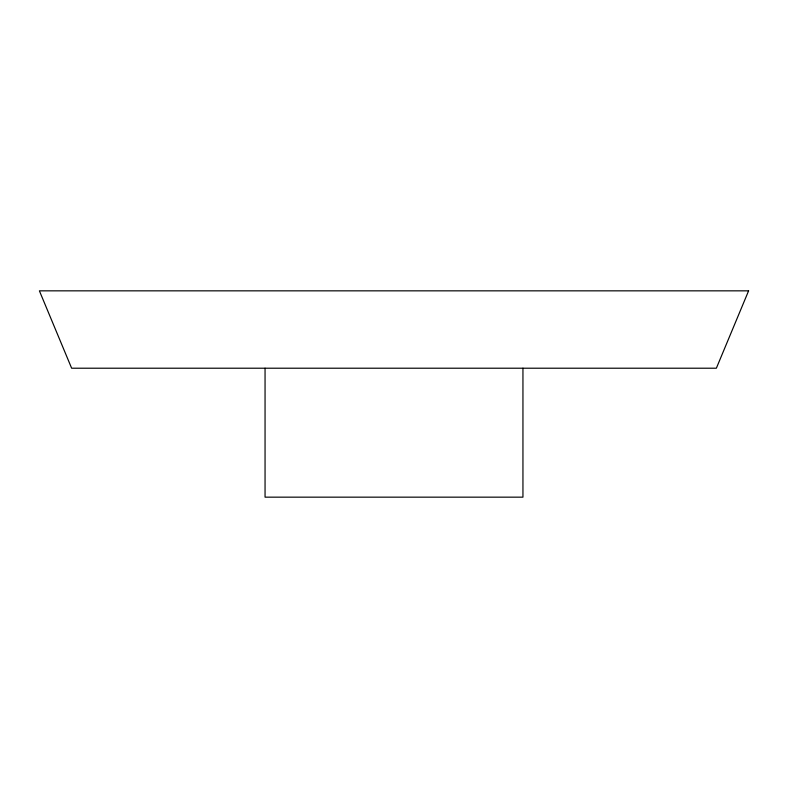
<?xml version="1.0" encoding="UTF-8"?>
<svg xmlns="http://www.w3.org/2000/svg" width="788" height="788" viewBox="0 0 788 788"><rect width="100%" height="100%" fill="white"/><g stroke="black" fill="none" stroke-linecap="round" stroke-linejoin="round"><path stroke-width="1.18" d="M522.946 368.213L522.946 497.159L265.054 497.159L265.054 368.213M748.6 290.841L716.361 368.213L71.639 368.213L39.4 290.841L748.6 290.841"/></g></svg>
